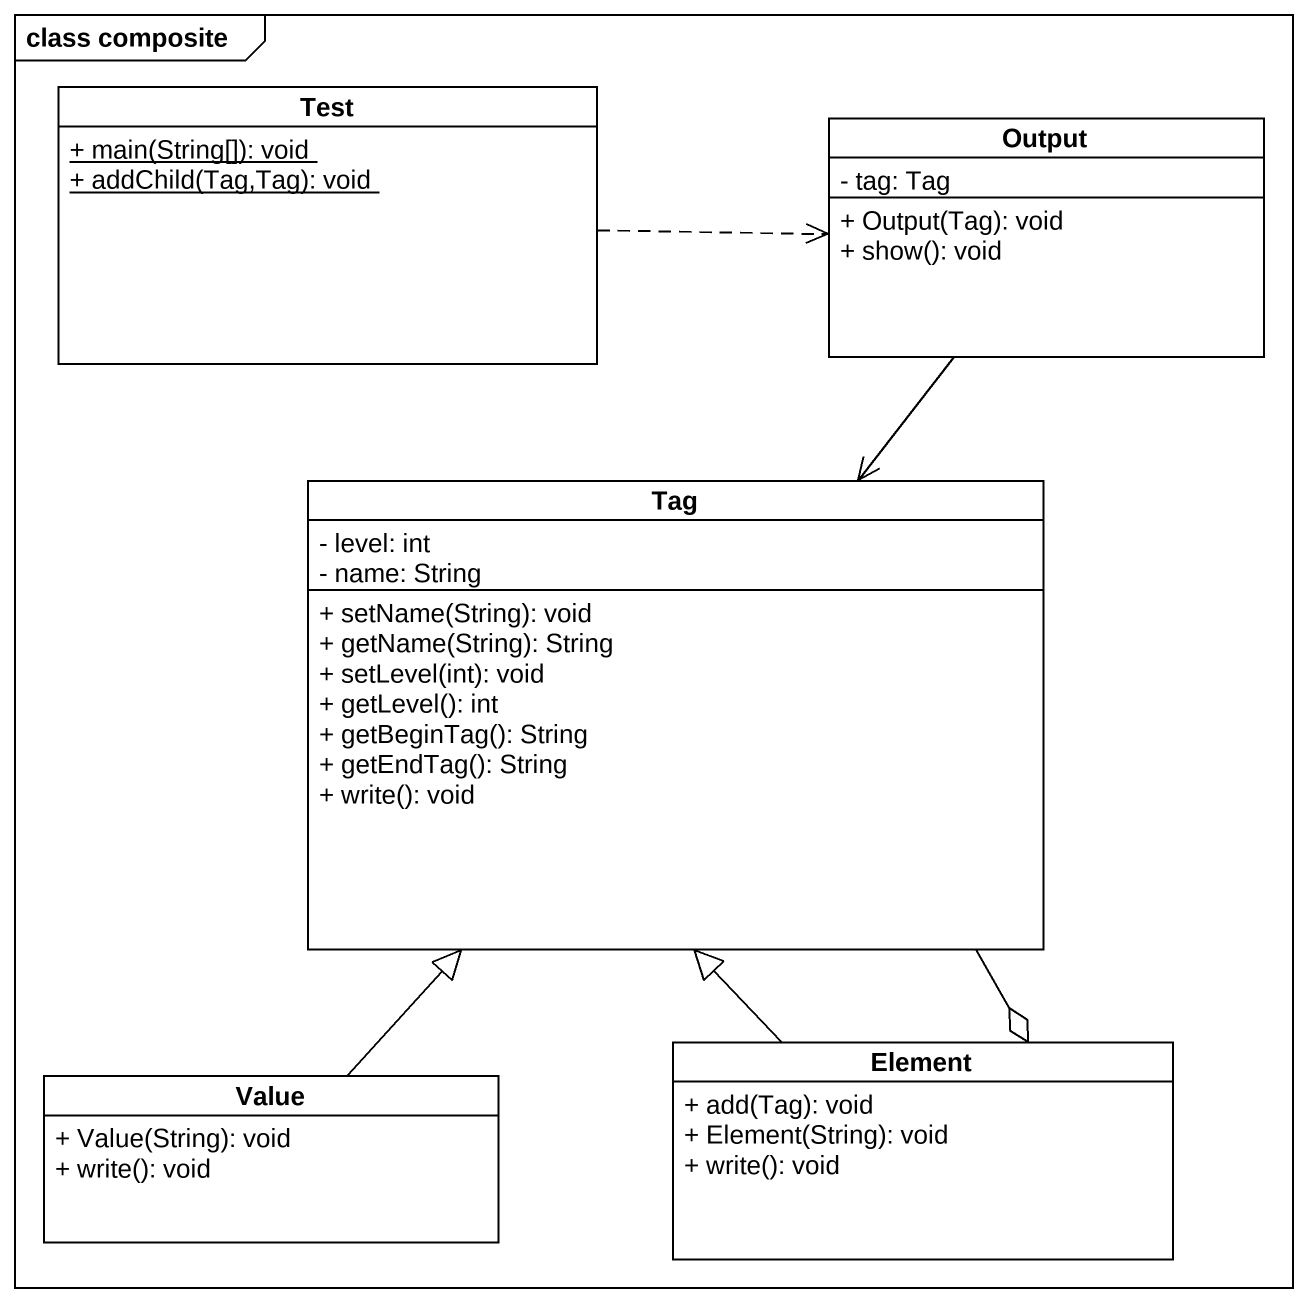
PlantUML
@startuml
mainframe class composite
hide circle
hide empty members
skinparam classAttributeIconSize 0
class Test {
  {static} + main(String[]): void
  {static} + addChild(Tag,Tag): void
}
class Output {
  - tag: Tag
  + Output(Tag): void
  + show(): void
}
class Tag {
  - level: int
  - name: String
  + setName(String): void
  + getName(String): String
  + setLevel(int): void
  + getLevel(): int
  + getBeginTag(): String
  + getEndTag(): String
  + write(): void
}
class Value {
  + Value(String): void
  + write(): void
}
class Element {
  + add(Tag): void
  + Element(String): void
  + write(): void
}
Test .right.> Output
Output --> Tag
Tag --o Element
Value -up-|> Tag
Element -up-|> Tag
@enduml
